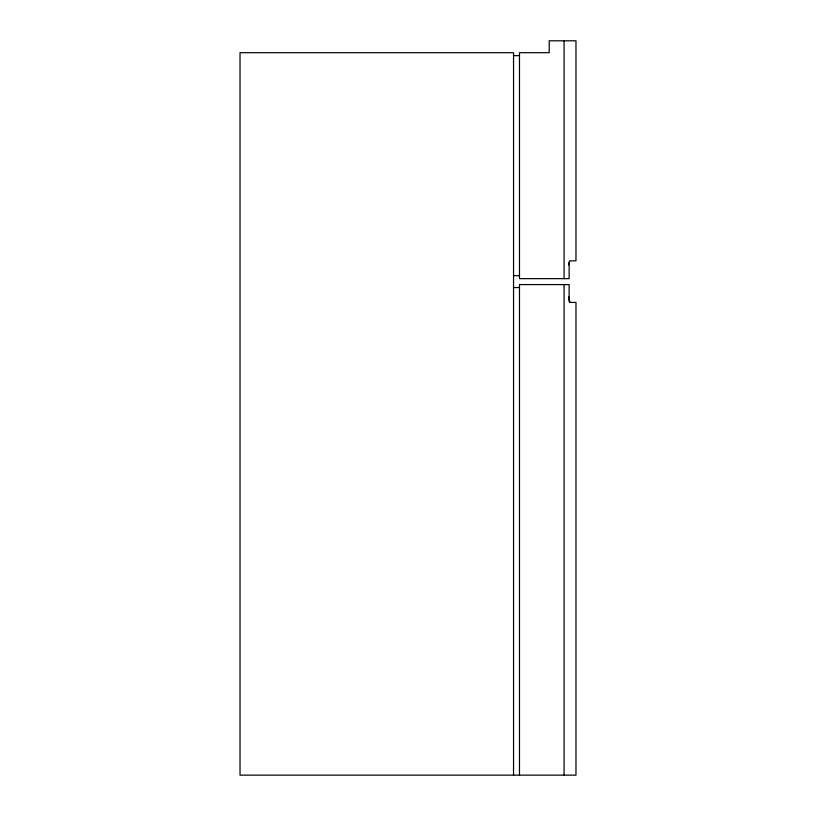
<?xml version="1.0" encoding="UTF-8"?>
<svg xmlns="http://www.w3.org/2000/svg" width="816" height="816" viewBox="0 0 816 816"><rect width="100%" height="100%" fill="white"/><g stroke="black" fill="none" stroke-linecap="round" stroke-linejoin="round"><path stroke-width="1.22" d="M569.129 296.483L569.129 297.871M519.486 775.139L519.486 284.59L569.129 284.59L569.129 299.696L569.129 298.33L569.854 302.43M568.65 264.302L568.64 264.904L569.15 264.302A5.08 0.622 -90 0 1 569.558 260.936L575.974 260.804L575.974 40.8L549.219 40.8L549.219 52.693L519.486 52.693L519.486 278.644L569.129 278.644L569.129 262.201M513.539 775.139L513.539 52.693L240.026 52.693L240.026 775.139L575.974 775.139L575.974 302.43L569.629 302.43L569.282 300.849M513.539 55.661L519.486 55.661M513.539 275.665L519.486 275.665M513.539 287.558L519.486 287.558M569.629 302.43L569.558 302.297A5.1 0.622 -90 0 1 569.15 298.931M564.08 40.8L564.08 278.644M564.08 284.59L564.08 775.139"/></g></svg>
